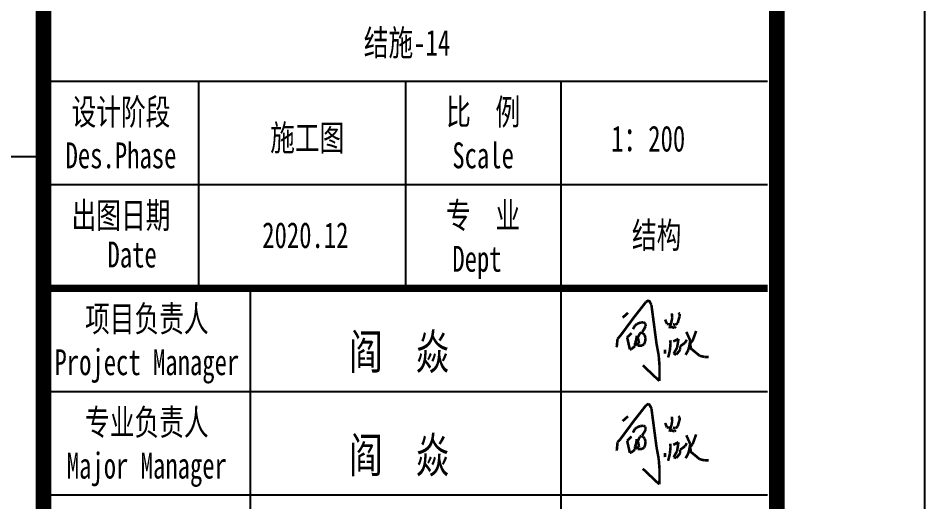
# Model space of a CAD drawing. Extents: x -33967 to 1773478, y -1022458 to -784650.
# Drawn here: x 1761238 to 1773478, y -1006470 to -999937 of the extents above; entities that cross this region are included whole.
import ezdxf
from ezdxf.enums import TextEntityAlignment as Align

# ---------------------------------------------------------------- set-up
doc = ezdxf.new("R2010")
doc.units = 0
doc.header["$LTSCALE"] = 1000
doc.header["$MEASUREMENT"] = 0
for name, color, linetype in [('AXIS', 3, 'Continuous'), ('PUB_TITLE', 4, 'Continuous'), ('TEXT', 7, 'Continuous'), ('图框文字', 120, 'Continuous')]:
    doc.layers.add(name, color=color, linetype=linetype)
doc.styles.add('_gyy_title_ST', font='', dxfattribs={"width": 0.8})
doc.styles.get('_gyy_title_ST').set_extended_font_data('SimSun')

# ---------------------------------------------------------------- blocks, each defined once
blk = doc.blocks.new('asdf')
at = {"color": 2, "lineweight": 25, "const_width": 25}
for points in [[(2531310.482096203, 1895198.530074152), (2531427.746124997, 1895348.387837175)], [(2531427.746124997, 1895348.387837175), (2531455.016848524, 1895364.735962445)], [(2531455.016848524, 1895364.735962445), (2531479.560474353, 1895318.416291497)], [(2531201.399297139, 1895195.805386607), (2531253.213646495, 1895242.125057555)], [(2531479.560474353, 1895318.416291497), (2531528.647726012, 1894945.134236371)], [(2531740.049753095, 1895244.10110885), (2531751.496074215, 1895232.664773669)], [(2531179.582737326, 1895021.425452997), (2531310.482096203, 1895198.530074152)], [(2531612.058956281, 1895177.562475509), (2531629.748722404, 1895134.936166772)], [(2531680.736946361, 1895194.197133844), (2531671.371763015, 1895149.491499309)], [(2531676.574639132, 1895237.863114139), (2531680.736946361, 1895194.197133844)], [(2531744.212028644, 1895183.80047022), (2531733.806276411, 1895144.293158839)], [(2531751.496074215, 1895204.593797469), (2531744.212028644, 1895183.80047022)], [(2531751.496074215, 1895232.664773669), (2531751.496074215, 1895204.593797469)], [(2531301.057417383, 1895084.22935545), (2531314.007060533, 1895108.929780186)], [(2531314.007060533, 1895108.929780186), (2531322.247722377, 1895120.691887203)], [(2531322.247722377, 1895120.691887203), (2531341.083552559, 1895135.982609008)], [(2531341.083552559, 1895135.982609008), (2531371.691788485, 1895147.744716025)], [(2531371.691788485, 1895147.744716025), (2531403.477261817, 1895151.273348131)], [(2531407.008974036, 1895081.876934047), (2531389.35038126, 1895056.000315926)], [(2531403.477261817, 1895151.273348131), (2531421.135854592, 1895139.511241114)], [(2531423.490329405, 1895113.634622993), (2531407.008974036, 1895081.876934047)], [(2531421.135854592, 1895139.511241114), (2531423.490329405, 1895113.634622993)], [(2531629.748722404, 1895134.936166772), (2531645.357350754, 1895131.817169416)], [(2531645.357350754, 1895131.817169416), (2531658.884841328, 1895132.856840974)], [(2531657.844272441, 1895105.825519014), (2531655.763102986, 1895092.309858035)], [(2531671.371763015, 1895149.491499309), (2531657.844272441, 1895105.825519014)], [(2531670.655884822, 1895106.487313944), (2531702.848068967, 1895096.378603323)], [(2531711.954203058, 1895126.618846263), (2531686.980391364, 1895131.817169416)], [(2531702.848068967, 1895096.378603323), (2531715.724942625, 1895110.163203993)], [(2531733.806276411, 1895144.293158839), (2531711.954203058, 1895126.618846263)], [(2531911.580656374, 1895067.062982344), (2531878.289611716, 1894973.513754673)], [(2531144.13081575, 1894909.713315603), (2531152.31204548, 1894991.453907318)], [(2531152.31204548, 1894991.453907318), (2531179.582737326, 1895021.425452997)], [(2531287.737242244, 1895046.258434124), (2531244.690301944, 1895005.638532182)], [(2531244.690301944, 1895005.638532182), (2531261.430769927, 1894931.566972772)], [(2531321.070484971, 1894951.317598108), (2531334.020128121, 1894984.251480439)], [(2531334.020128121, 1894984.251480439), (2531336.374602934, 1895021.890205577)], [(2531344.615296458, 1894996.013587456), (2531366.982838859, 1895041.885787506)], [(2531359.919382741, 1894945.436544599), (2531350.50148349, 1894996.013587456)], [(2531366.982838859, 1895041.885787506), (2531382.286956822, 1895053.647894523)], [(2531382.286956822, 1895053.647894523), (2531401.122787004, 1895041.885787506)], [(2531401.122787004, 1895041.885787506), (2531414.072398474, 1895026.595048384)], [(2531414.072398474, 1895026.595048384), (2531422.313091998, 1894999.542219561)], [(2531422.313091998, 1894999.542219561), (2531421.135854592, 1894971.313162721)], [(2531661.03684778, 1894977.604128039), (2531664.339987129, 1894947.90190301)], [(2531690.035759621, 1894965.410585032), (2531740.757426108, 1894990.749254509)], [(2531740.757426108, 1894990.749254509), (2531728.077033246, 1894906.28702292)], [(2531804.159548818, 1894952.741258952), (2531821.066749861, 1894982.30303135)], [(2531816.83994168, 1895058.31903978), (2531854.881215306, 1894973.856808191)], [(2531261.430769927, 1894931.566972772), (2531270.99677426, 1894888.557661778)], [(2531270.99677426, 1894888.557661778), (2531287.737242244, 1894893.336479883)], [(2531287.737242244, 1894893.336479883), (2531318.826700888, 1894919.619944827)], [(2531318.826700888, 1894919.619944827), (2531321.070484971, 1894951.317598108)], [(2531337.55184034, 1894938.379280389), (2531325.779466277, 1894956.022423598)], [(2531345.792533865, 1894925.440962671), (2531337.55184034, 1894938.379280389)], [(2531338.729077747, 1894936.026858986), (2531359.919382741, 1894945.436544599)], [(2531386.995906448, 1894925.440962671), (2531345.792533865, 1894925.440962671)], [(2531409.363448848, 1894939.555491091), (2531386.995906448, 1894925.440962671)], [(2531421.135854592, 1894971.313162721), (2531409.363448848, 1894939.555491091)], [(2531528.647726012, 1894945.134236371), (2531549.637051617, 1894832.737585042)], [(2531664.339987129, 1894947.90190301), (2531657.733708432, 1894880.246852203)], [(2531728.077033246, 1894906.28702292), (2531694.262567801, 1894847.163460808)], [(2531757.664658831, 1894918.956366316), (2531804.159548818, 1894952.741258952)], [(2531757.664658831, 1894885.171473681), (2531757.664658831, 1894918.956366316)], [(2531844.998567057, 1894919.463093645), (2531834.595095801, 1894879.964527002)], [(2531854.881215306, 1894973.856808191), (2531844.998567057, 1894919.463093645)], [(2531855.402006633, 1894948.567299733), (2531853.321312382, 1894942.330673011)], [(2531853.321312382, 1894942.330673011), (2531863.724783638, 1894888.280011982)], [(2531878.289611716, 1894973.513754673), (2531855.402006633, 1894948.567299733)], [(2531861.644089387, 1894896.595496962), (2531907.419267872, 1894859.175805894)], [(2531549.637051617, 1894832.737585042), (2531557.691623781, 1894732.143387745)], [(2531609.838267087, 1894886.847329338), (2531611.489852601, 1894847.244379948)], [(2531657.733708432, 1894880.246852203), (2531641.218043373, 1894810.941660467)], [(2531694.262567801, 1894847.163460808), (2531719.623416886, 1894838.717237649)], [(2531719.623416886, 1894838.717237649), (2531757.664658831, 1894885.171473681)], [(2531834.595095801, 1894879.964527002), (2531809.626828147, 1894836.308226528)], [(2531907.419267872, 1894859.175805894), (2531944.871701033, 1894827.992741548)], [(2531944.871701033, 1894827.992741548), (2531992.72757377, 1894815.519505419)], [(2531992.72757377, 1894815.519505419), (2532034.341395433, 1894815.519505419)], [(2531555.006755834, 1894584.605214392), (2531396.60008546, 1894734.825892746)], [(2531557.691623781, 1894732.143387745), (2531557.691623781, 1894626.184163128)], [(2531557.691623781, 1894626.184163128), (2531555.006755834, 1894584.605214392)]]:
    blk.add_lwpolyline(points, dxfattribs=at)

msp = doc.modelspace()

# ---------------------------------------------------------------- linework, layer by layer
at = {"layer": 'AXIS'}
msp.add_line((1657497.978023862, -1001805.194763463), (1761578.682023861, -1001805.194763463), dxfattribs=at)
at = {"layer": 'PUB_TITLE'}
for p, q in [((1771355.608273862, -1000791.992176478), (1761578.682023859, -1000791.992176478)), ((1763673.737648861, -1000791.992176478), (1763673.737648861, -1003585.399676478)), ((1766467.13956184, -1000791.992176478), (1766467.13956184, -1003585.399676478)), ((1768562.200773862, -1000791.992176478), (1768562.200773862, -1013362.325926478)), ((1771355.608273862, -1002188.695926478), (1761578.682023856, -1002188.695926478)), ((1764372.08673035, -1003585.399676478), (1764372.08673035, -1013362.325926478)), ((1771355.608273862, -1004982.103426478), (1761578.682023861, -1004982.103426478)), ((1771355.608273862, -1006378.807176478), (1761578.682023861, -1006378.807176478))]:
    msp.add_line(p, q, dxfattribs=at)
msp.add_lwpolyline([(1654677.662023862, -1022458.378551478), (1773477.662023862, -1022458.378551478), (1773477.662023862, -938458.378551478), (1654677.662023862, -938458.378551478)], close=True, dxfattribs=at)
at = {"layer": 'PUB_TITLE', "const_width": 212.121}
for points in [[(1657497.978023862, -1021044.196551478), (1657497.978023862, -939872.5605514781), (1771477.662023862, -939872.5605514781), (1771477.662023862, -1021044.196551478)], [(1761578.682023861, -939872.5605514781), (1771477.662023862, -939872.5605514781), (1771477.662023862, -1021044.196551478), (1761578.682023861, -1021044.196551478)]]:
    msp.add_lwpolyline(points, close=True, dxfattribs=at)
at = {"layer": 'PUB_TITLE', "const_width": 97.76916472714754}
msp.add_lwpolyline([(1761578.682023864, -1003585.399676478), (1771355.608273862, -1003585.399676478)], dxfattribs=at)

# ---------------------------------------------------------------- block references
at = {"layer": '图框文字', "xscale": 1.39670375, "yscale": 1.39670375, "zscale": 1.39670375}
for p in [(-1765940.403934173, -3651009.716161559), (-1765940.403934173, -3652406.41991156)]:
    msp.add_blockref('asdf', p, dxfattribs=at)

# ---------------------------------------------------------------- texts
at = {"layer": 'PUB_TITLE', "color": 6, "style": '_gyy_title_ST', "width": 0.7}
msp.add_text('结施-14', height=349.1755882972742, dxfattribs=at).set_placement((1766487.187063154, -1000443.953962583), align=Align.CENTER)
at = {"layer": 'PUB_TITLE', "style": '_gyy_title_ST', "width": 0.7}
for s, p in [('设计阶段', (1762626.209836362, -1001378.607751478)), ('比  例', (1767514.672961362, -1001378.607751478)), ('Des.Phase', (1762626.209836362, -1001965.202375154)), ('Scale', (1767514.672961362, -1001965.202375154)), ('出图日期', (1762626.209836362, -1002775.311501478)), ('专  业', (1767514.672961362, -1002775.311501478)), ('Date', (1762776.437638897, -1003304.688356124)), ('Dept ', (1767514.672961362, -1003361.925679721)), ('项目负责人', (1762975.38298035, -1004172.015251478)), ('Project Manager', (1762975.38298035, -1004758.629429721)), ('专业负责人', (1762975.38298035, -1005568.719001478)), ('Major Manager', (1762975.38298035, -1006155.333179724))]:
    msp.add_text(s, height=349.1755882972742, dxfattribs=at).set_placement(p, align=Align.CENTER)
at = {"layer": 'TEXT', "color": 3, "style": '_gyy_title_ST', "width": 0.6999999999994356}
for p in [(1765706.565618958, -1004678.40305711), (1765706.565618958, -1006075.106807111)]:
    msp.add_text('阎  焱', height=471.5849989643839, dxfattribs=at).set_placement(p)
at = {"layer": '图框文字', "color": 7, "style": '_gyy_title_ST', "width": 0.7}
for s, p in [('施工图', (1765140.754256204, -1001728.421043479)), ('1：200', (1769742.951956891, -1001739.471735932)), ('结构', (1769857.161973403, -1003042.981152385)), ('2020.12', (1765114.916759086, -1003042.981152385))]:
    msp.add_text(s, height=349.1755883112412, dxfattribs=at).set_placement(p, align=Align.CENTER)

doc.saveas('drawing.dxf')
